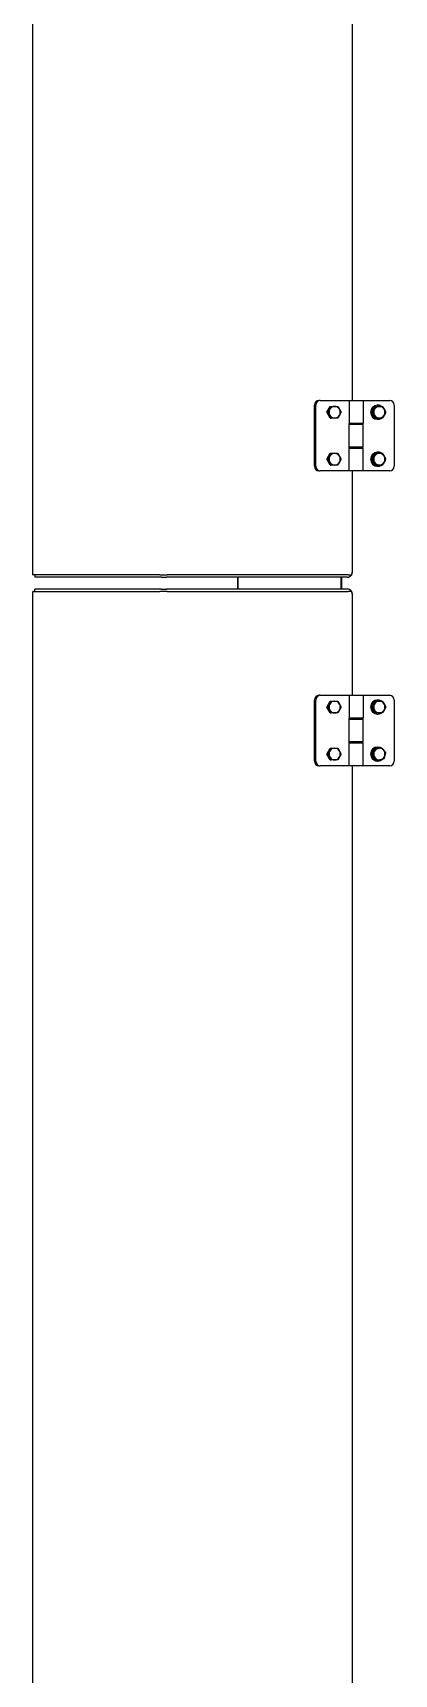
# Model space of a CAD drawing. Extents: x -3873 to 164127, y 7129 to 96529.
# Drawn here: x 53611 to 53919, y 47981 to 49378 of the extents above; entities that cross this region are included whole.
import ezdxf

# ---------------------------------------------------------------- set-up
doc = ezdxf.new("R2010")
doc.units = 0
doc.layers.add('KROMEKA', color=1, linetype='CONTINUOUS')
doc.layers.add('LAYOUT Kromeka', color=1, linetype='CONTINUOUS', lineweight=5)

# ---------------------------------------------------------------- blocks, each defined once
blk = doc.blocks.new('KD21-ara_yolma-64')
at = {"layer": 'KROMEKA', "color": 0}
for p, q in [((349, 742), (2273.5, 742)), ((2273.5, 741.8), (2273.5, 742)), ((2273.5, 741.8), (2273.5, 634.1)), ((2287.5, 742), (4212, 742)), ((2287.5, 742), (2287.5, 741.8)), ((2287.5, 634.1), (2287.5, 741.8)), ((2273.5, 740.5), (2275.5, 740.5)), ((2275.5, 740.5), (2275.5, 740.3)), ((2275.5, 632.6), (2275.5, 740.3)), ((2285.5, 740.5), (2285.5, 740.3)), ((2287.5, 740.5), (2285.5, 740.5)), ((2285.5, 632.6), (2285.5, 740.3)), ((2273.5, 627.9), (2273.5, 634.1)), ((2275.5, 632.6), (2275.5, 628.4)), ((2285.5, 632.6), (2285.5, 628.4)), ((2287.5, 634.1), (2287.5, 627.9)), ((2273.5, 627.9), (2273.5, 474.1)), ((2275.5, 475), (2275.5, 628.4)), ((2285.5, 475), (2285.5, 628.4)), ((2287.5, 474.1), (2287.5, 627.9)), ((2275.5, 567.8), (2285.5, 567.8)), ((2275.5, 567.6), (2285.5, 567.6)), ((2125, 498.9), (2125, 497.7)), ((2125, 473.3), (2125, 497.7)), ((2129, 502.7), (2181, 502.7)), ((2129, 501.5), (2181, 501.5)), ((2130, 489.3), (2135, 492.1)), ((2130, 489.3), (2130, 488.4)), ((2135, 492.1), (2135, 491.1)), ((2135, 492.1), (2140, 489.3)), ((2140, 489.3), (2140, 488.4)), ((2170, 489.3), (2175, 492.1)), ((2170, 489.3), (2170, 488.4)), ((2175, 492.1), (2175, 491.1)), ((2175, 492.1), (2180, 489.3)), ((2180, 489.3), (2180, 488.4)), ((2185, 497.7), (2185, 498.9)), ((2185, 497.7), (2185, 473.3)), ((2376, 498.9), (2376, 497.7)), ((2376, 473.3), (2376, 497.7)), ((2380, 502.7), (2432, 502.7)), ((2380, 501.5), (2432, 501.5)), ((2381, 489.3), (2386, 492.1)), ((2381, 489.3), (2381, 488.4)), ((2386, 492.1), (2386, 491.1)), ((2386, 492.1), (2391, 489.3)), ((2391, 489.3), (2391, 488.4)), ((2421, 489.3), (2426, 492.1)), ((2421, 489.3), (2421, 488.4)), ((2426, 492.1), (2426, 491.1)), ((2426, 492.1), (2431, 489.3)), ((2431, 489.3), (2431, 488.4)), ((2436, 497.7), (2436, 498.9)), ((2436, 497.7), (2436, 473.3)), ((2275.5, 480), (2285.5, 480)), ((2275.5, 479.5), (2280.5, 479.5)), ((2280.5, 479.5), (2285.5, 479.5)), ((2125, 470.7), (605.5, 470.7)), ((2125, 461.3), (2125, 473.3)), ((2125, 473.3), (2144.5, 473.3)), ((2125, 438.7), (2125, 461.3)), ((2125, 461.3), (2144.5, 461.3)), ((2144.5, 473.3), (2144.5, 461.3)), ((2144.5, 473.2), (2145.3, 473.2)), ((2145.3, 473.1), (2144.5, 473.1)), ((2145.3, 470.7), (2144.5, 470.7)), ((2144.5, 464.7), (2145.3, 464.7)), ((2144.5, 463.6), (2145.3, 463.6)), ((2145.3, 463.3), (2144.5, 463.3)), ((2145.3, 461.3), (2145.3, 473.3)), ((2145.3, 473.3), (2164.8, 473.3)), ((2145.3, 461.3), (2164.8, 461.3)), ((2164.8, 473.3), (2164.8, 461.3)), ((2164.8, 473.2), (2165.5, 473.2)), ((2165.5, 473.1), (2164.8, 473.1)), ((2165.5, 470.7), (2164.8, 470.7)), ((2164.8, 464.7), (2165.5, 464.7)), ((2164.8, 463.6), (2165.5, 463.6)), ((2165.5, 463.3), (2164.8, 463.3)), ((2165.5, 461.3), (2165.5, 473.3)), ((2185, 473.3), (2165.5, 473.3)), ((2185, 461.3), (2165.5, 461.3)), ((2185, 473.3), (2185, 461.3)), ((2271.6, 470.7), (2185, 470.7)), ((2185, 461.3), (2185, 438.7)), ((2273.5, 471.2), (2273.5, 474.1)), ((2273.5, 471.2), (2273.5, 471.1)), ((2287.5, 474.1), (2287.5, 471.2)), ((2287.5, 471.2), (2287.5, 471.1)), ((2376, 470.7), (2289.4, 470.7)), ((2376, 461.3), (2376, 473.3)), ((2376, 473.3), (2395.5, 473.3)), ((2376, 438.7), (2376, 461.3)), ((2376, 461.3), (2395.5, 461.3)), ((2395.5, 473.3), (2395.5, 461.3)), ((2395.5, 473.2), (2396.3, 473.2)), ((2396.3, 473.1), (2395.5, 473.1)), ((2396.3, 470.7), (2395.5, 470.7)), ((2395.5, 464.7), (2396.3, 464.7)), ((2395.5, 463.6), (2396.3, 463.6)), ((2396.3, 463.3), (2395.5, 463.3)), ((2396.3, 461.3), (2396.3, 473.3)), ((2396.3, 473.3), (2415.8, 473.3)), ((2396.3, 461.3), (2415.8, 461.3)), ((2415.8, 473.3), (2415.8, 461.3)), ((2415.8, 473.2), (2416.5, 473.2)), ((2416.5, 473.1), (2415.8, 473.1)), ((2416.5, 470.7), (2415.8, 470.7)), ((2415.8, 464.7), (2416.5, 464.7)), ((2415.8, 463.6), (2416.5, 463.6)), ((2416.5, 463.3), (2415.8, 463.3)), ((2416.5, 461.3), (2416.5, 473.3)), ((2436, 473.3), (2416.5, 473.3)), ((2436, 461.3), (2416.5, 461.3)), ((2436, 473.3), (2436, 461.3)), ((3955.5, 470.7), (2436, 470.7)), ((2436, 461.3), (2436, 438.7)), ((2129, 449.2), (2129, 448.7)), ((2129.4, 450), (2133.5, 453.8)), ((2129.4, 450), (2129.4, 449)), ((2133.5, 453.8), (2133.5, 452.9)), ((2133.5, 453.8), (2139.1, 452.4)), ((2139.1, 452.4), (2140.6, 447.1)), ((2139.1, 452.4), (2139.1, 451.5)), ((2140.6, 447.1), (2140.6, 446.2)), ((2141, 449.2), (2141, 448.7)), ((2169, 449.2), (2169, 448.7)), ((2170, 451.3), (2175, 454)), ((2170, 451.3), (2170, 450.3)), ((2175, 454), (2175, 453.1)), ((2175, 454), (2180, 451.3)), ((2180, 451.3), (2180, 450.3)), ((2181, 449.2), (2181, 448.7)), ((2380, 449.2), (2380, 448.7)), ((2381, 451.3), (2386, 454)), ((2381, 451.3), (2381, 450.3)), ((2386, 454), (2386, 453.1)), ((2386, 454), (2391, 451.3)), ((2391, 451.3), (2391, 450.3)), ((2392, 449.2), (2392, 448.7)), ((2420, 449.2), (2420, 448.7)), ((2421, 451.3), (2426, 454)), ((2421, 451.3), (2421, 450.3)), ((2426, 454), (2426, 453.1)), ((2426, 454), (2431, 451.3)), ((2431, 451.3), (2431, 450.3)), ((2432, 449.2), (2432, 448.7)), ((2181, 434.9), (2129, 434.9)), ((2432, 434.9), (2380, 434.9))]:
    blk.add_line(p, q, dxfattribs=at)
for centre, major_axis, ratio, start_param, end_param in [((2129, 498.9), (-4, 0), 0.951057, 4.712389, 6.283185), ((2129, 497.7), (-4, 0), 0.951057, 4.712389, 6.283185), ((2135, 485.5), (-5, 0), 0.951057, 5.235988, 6.283185), ((2135, 485.5), (-5, 0), 0.951057, 4.18879, 5.235988), ((2135, 485.5), (5, 0), 0.951057, 0, 1.047198), ((2175, 485.5), (-5, 0), 0.951057, 5.235988, 6.283185), ((2175, 485.5), (-5, 0), 0.951057, 4.18879, 5.235988), ((2175, 485.5), (5, 0), 0.951057, 0, 1.047198), ((2181, 498.9), (4, 0), 0.951057, 0, 1.570796), ((2181, 497.7), (4, 0), 0.951057, 0, 1.570796), ((2380, 498.9), (-4, 0), 0.951057, 4.712389, 6.283185), ((2380, 497.7), (-4, 0), 0.951057, 4.712389, 6.283185), ((2386, 485.5), (-5, 0), 0.951057, 5.235988, 6.283185), ((2386, 485.5), (-5, 0), 0.951057, 4.18879, 5.235988), ((2386, 485.5), (5, 0), 0.951057, 0, 1.047198), ((2426, 485.5), (-5, 0), 0.951057, 5.235988, 6.283185), ((2426, 485.5), (-5, 0), 0.951057, 4.18879, 5.235988), ((2426, 485.5), (5, 0), 0.951057, 0, 1.047198), ((2432, 498.9), (4, 0), 0.951057, 0, 1.570796), ((2432, 497.7), (4, 0), 0.951057, 0, 1.570796), ((2135, 485.5), (-5, 0), 0.951057, 0, 1.047198), ((2135, 485.5), (5, 0), 0.951057, 4.18879, 5.235988), ((2135, 485.5), (5, 0), 0.951057, 5.235988, 6.283185), ((2175, 485.5), (-5, 0), 0.951057, 0, 1.047198), ((2175, 485.5), (5, 0), 0.951057, 4.18879, 5.235988), ((2175, 485.5), (5, 0), 0.951057, 5.235988, 6.283185), ((2270.1, 475), (5.4, 0), 0.951057, 5.393465, 6.283185), ((2290.9, 475), (-5.4, 0), 0.951057, 0, 0.88972), ((2386, 485.5), (-5, 0), 0.951057, 0, 1.047198), ((2386, 485.5), (5, 0), 0.951057, 4.18879, 5.235988), ((2386, 485.5), (5, 0), 0.951057, 5.235988, 6.283185), ((2426, 485.5), (-5, 0), 0.951057, 0, 1.047198), ((2426, 485.5), (5, 0), 0.951057, 4.18879, 5.235988), ((2426, 485.5), (5, 0), 0.951057, 5.235988, 6.283185), ((2270.1, 476.1), (4.37, -4.37), 0.726543, 5.559719, 6.021784), ((2290.9, 476.1), (-4.37, -4.37), 0.726543, 0.261401, 0.723467), ((2135, 448.7), (-6, 0), 0.951057, 2.76375, 7.023904), ((2135, 449.2), (-6, 0), 0.951057, 3.141593, 6.283185), ((2135, 447.5), (-5, 0), 0.951057, 5.497787, 6.544985), ((2135, 447.5), (-5, 0), 0.951057, 4.45059, 5.497787), ((2135, 447.5), (5, 0), 0.951057, 0.261799, 1.308997), ((2135, 447.5), (5, 0), 0.951057, 5.497787, 6.544985), ((2175, 448.7), (-6, 0), 0.951057, 2.555907, 6.868871), ((2175, 449.2), (-6, 0), 0.951057, 3.141593, 6.283185), ((2175, 447.5), (-5, 0), 0.951057, 5.235988, 6.283185), ((2175, 447.5), (-5, 0), 0.951057, 0, 1.047198), ((2175, 447.5), (-5, 0), 0.951057, 4.18879, 5.235988), ((2175, 447.5), (5, 0), 0.951057, 0, 1.047198), ((2175, 447.5), (5, 0), 0.951057, 5.235988, 6.283185), ((2386, 448.7), (-6, 0), 0.951057, 2.555907, 6.868871), ((2386, 449.2), (-6, 0), 0.951057, 3.141593, 6.283185), ((2386, 447.5), (-5, 0), 0.951057, 5.235988, 6.283185), ((2386, 447.5), (-5, 0), 0.951057, 0, 1.047198), ((2386, 447.5), (-5, 0), 0.951057, 4.18879, 5.235988), ((2386, 447.5), (5, 0), 0.951057, 0, 1.047198), ((2386, 447.5), (5, 0), 0.951057, 5.235988, 6.283185), ((2426, 448.7), (-6, 0), 0.951057, 2.555907, 6.868871), ((2426, 449.2), (-6, 0), 0.951057, 3.141593, 6.283185), ((2426, 447.5), (-5, 0), 0.951057, 5.235988, 6.283185), ((2426, 447.5), (-5, 0), 0.951057, 0, 1.047198), ((2426, 447.5), (-5, 0), 0.951057, 4.18879, 5.235988), ((2426, 447.5), (5, 0), 0.951057, 0, 1.047198), ((2426, 447.5), (5, 0), 0.951057, 5.235988, 6.283185), ((2129, 438.7), (-4, 0), 0.951057, 0, 1.570796), ((2135, 447.5), (-5, 0), 0.951057, 0.261799, 1.308997), ((2135, 447.5), (5, 0), 0.951057, 4.45059, 5.497787), ((2135, 448.7), (-6, 0), 0.951057, 2.191673, 2.572267), ((2175, 447.5), (5, 0), 0.951057, 4.18879, 5.235988), ((2181, 438.7), (4, 0), 0.951057, 4.712389, 6.283185), ((2380, 438.7), (-4, 0), 0.951057, 0, 1.570796), ((2386, 447.5), (5, 0), 0.951057, 4.18879, 5.235988), ((2426, 447.5), (5, 0), 0.951057, 4.18879, 5.235988), ((2432, 438.7), (4, 0), 0.951057, 4.712389, 6.283185)]:
    blk.add_ellipse(centre, major_axis=major_axis, ratio=ratio, start_param=start_param, end_param=end_param, dxfattribs=at)
for points in [[(2130, 488.4), (2131.3, 489), (2132.5, 489.6)], [(2132.5, 489.6), (2133.7, 490.3), (2135, 491.1)], [(2135, 491.1), (2136.3, 490.3), (2137.5, 489.6)], [(2137.5, 489.6), (2138.7, 489), (2140, 488.4)], [(2170, 488.4), (2171.3, 489), (2172.5, 489.6)], [(2172.5, 489.6), (2173.7, 490.3), (2175, 491.1)], [(2175, 491.1), (2176.3, 490.3), (2177.5, 489.6)], [(2177.5, 489.6), (2178.7, 489), (2180, 488.4)], [(2381, 488.4), (2382.3, 489), (2383.5, 489.6)], [(2383.5, 489.6), (2384.7, 490.3), (2386, 491.1)], [(2386, 491.1), (2387.3, 490.3), (2388.5, 489.6)], [(2388.5, 489.6), (2389.7, 489), (2391, 488.4)], [(2421, 488.4), (2422.3, 489), (2423.5, 489.6)], [(2423.5, 489.6), (2424.7, 490.3), (2426, 491.1)], [(2426, 491.1), (2427.3, 490.3), (2428.5, 489.6)], [(2428.5, 489.6), (2429.7, 489), (2431, 488.4)], [(2130, 485.5), (2130, 486.8), (2130, 488.4)], [(2130, 482.9), (2130, 484.2), (2130, 485.5)], [(2132.5, 481.4), (2131.3, 482), (2130, 482.9)], [(2135, 480.1), (2133.7, 480.7), (2132.5, 481.4)], [(2137.5, 481.4), (2136.3, 480.7), (2135, 480.1)], [(2140, 482.9), (2138.7, 482), (2137.5, 481.4)], [(2140, 488.4), (2140, 486.8), (2140, 485.5)], [(2140, 485.5), (2140, 484.2), (2140, 482.9)], [(2170, 485.5), (2170, 486.8), (2170, 488.4)], [(2170, 482.9), (2170, 484.2), (2170, 485.5)], [(2172.5, 481.4), (2171.3, 482), (2170, 482.9)], [(2175, 480.1), (2173.7, 480.7), (2172.5, 481.4)], [(2177.5, 481.4), (2176.3, 480.7), (2175, 480.1)], [(2180, 482.9), (2178.7, 482), (2177.5, 481.4)], [(2180, 488.4), (2180, 486.8), (2180, 485.5)], [(2180, 485.5), (2180, 484.2), (2180, 482.9)], [(2381, 485.5), (2381, 486.8), (2381, 488.4)], [(2381, 482.9), (2381, 484.2), (2381, 485.5)], [(2383.5, 481.4), (2382.3, 482), (2381, 482.9)], [(2386, 480.1), (2384.7, 480.7), (2383.5, 481.4)], [(2388.5, 481.4), (2387.3, 480.7), (2386, 480.1)], [(2391, 482.9), (2389.7, 482), (2388.5, 481.4)], [(2391, 488.4), (2391, 486.8), (2391, 485.5)], [(2391, 485.5), (2391, 484.2), (2391, 482.9)], [(2421, 485.5), (2421, 486.8), (2421, 488.4)], [(2421, 482.9), (2421, 484.2), (2421, 485.5)], [(2423.5, 481.4), (2422.3, 482), (2421, 482.9)], [(2426, 480.1), (2424.7, 480.7), (2423.5, 481.4)], [(2428.5, 481.4), (2427.3, 480.7), (2426, 480.1)], [(2431, 482.9), (2429.7, 482), (2428.5, 481.4)], [(2431, 488.4), (2431, 486.8), (2431, 485.5)], [(2431, 485.5), (2431, 484.2), (2431, 482.9)], [(2129.4, 449), (2130.5, 449.9), (2131.5, 450.8)], [(2130.2, 446.2), (2129.8, 447.5), (2129.4, 449)], [(2131.5, 450.8), (2132.4, 451.7), (2133.5, 452.9)], [(2133.5, 452.9), (2135, 452.4), (2136.3, 452.1)], [(2136.3, 452.1), (2137.6, 451.7), (2139.1, 451.5)], [(2139.1, 451.5), (2139.5, 449.9), (2139.8, 448.7)], [(2139.8, 448.7), (2140.2, 447.5), (2140.6, 446.2)], [(2170, 450.3), (2171.3, 450.9), (2172.5, 451.6)], [(2170, 447.5), (2170, 448.7), (2170, 450.3)], [(2170, 444.9), (2170, 446.2), (2170, 447.5)], [(2172.5, 451.6), (2173.7, 452.2), (2175, 453.1)], [(2175, 453.1), (2176.3, 452.2), (2177.5, 451.6)], [(2177.5, 451.6), (2178.7, 450.9), (2180, 450.3)], [(2180, 450.3), (2180, 448.7), (2180, 447.5)], [(2180, 447.5), (2180, 446.2), (2180, 444.9)], [(2381, 450.3), (2382.3, 450.9), (2383.5, 451.6)], [(2381, 447.5), (2381, 448.7), (2381, 450.3)], [(2381, 444.9), (2381, 446.2), (2381, 447.5)], [(2383.5, 451.6), (2384.7, 452.2), (2386, 453.1)], [(2386, 453.1), (2387.3, 452.2), (2388.5, 451.6)], [(2388.5, 451.6), (2389.7, 450.9), (2391, 450.3)], [(2391, 450.3), (2391, 448.7), (2391, 447.5)], [(2391, 447.5), (2391, 446.2), (2391, 444.9)], [(2421, 450.3), (2422.3, 450.9), (2423.5, 451.6)], [(2421, 447.5), (2421, 448.7), (2421, 450.3)], [(2421, 444.9), (2421, 446.2), (2421, 447.5)], [(2423.5, 451.6), (2424.7, 452.2), (2426, 453.1)], [(2426, 453.1), (2427.3, 452.2), (2428.5, 451.6)], [(2428.5, 451.6), (2429.7, 450.9), (2431, 450.3)], [(2431, 450.3), (2431, 448.7), (2431, 447.5)], [(2431, 447.5), (2431, 446.2), (2431, 444.9)], [(2130.9, 443.7), (2130.5, 445), (2130.2, 446.2)], [(2133.7, 442.9), (2132.4, 443.2), (2130.9, 443.7)], [(2136.5, 442.3), (2135, 442.5), (2133.7, 442.9)], [(2138.5, 444.1), (2137.6, 443.2), (2136.5, 442.3)], [(2140.6, 446.2), (2139.5, 445), (2138.5, 444.1)], [(2172.5, 443.3), (2171.3, 444), (2170, 444.9)], [(2175, 442.1), (2173.7, 442.7), (2172.5, 443.3)], [(2177.5, 443.3), (2176.3, 442.7), (2175, 442.1)], [(2180, 444.9), (2178.7, 444), (2177.5, 443.3)], [(2383.5, 443.3), (2382.3, 444), (2381, 444.9)], [(2386, 442.1), (2384.7, 442.7), (2383.5, 443.3)], [(2388.5, 443.3), (2387.3, 442.7), (2386, 442.1)], [(2391, 444.9), (2389.7, 444), (2388.5, 443.3)], [(2423.5, 443.3), (2422.3, 444), (2421, 444.9)], [(2426, 442.1), (2424.7, 442.7), (2423.5, 443.3)], [(2428.5, 443.3), (2427.3, 442.7), (2426, 442.1)], [(2431, 444.9), (2429.7, 444), (2428.5, 443.3)]]:
    blk.add_rational_spline(points, [1, 1.0379548493, 1], degree=2, dxfattribs=at)

msp = doc.modelspace()

# ---------------------------------------------------------------- block references
at = {"layer": 'LAYOUT Kromeka', "ltscale": 20, "rotation": 89.99999999999999}
msp.add_blockref('KD21-ara_yolma-64', (54353.5, 46629.4), dxfattribs=at)

doc.saveas('drawing.dxf')
